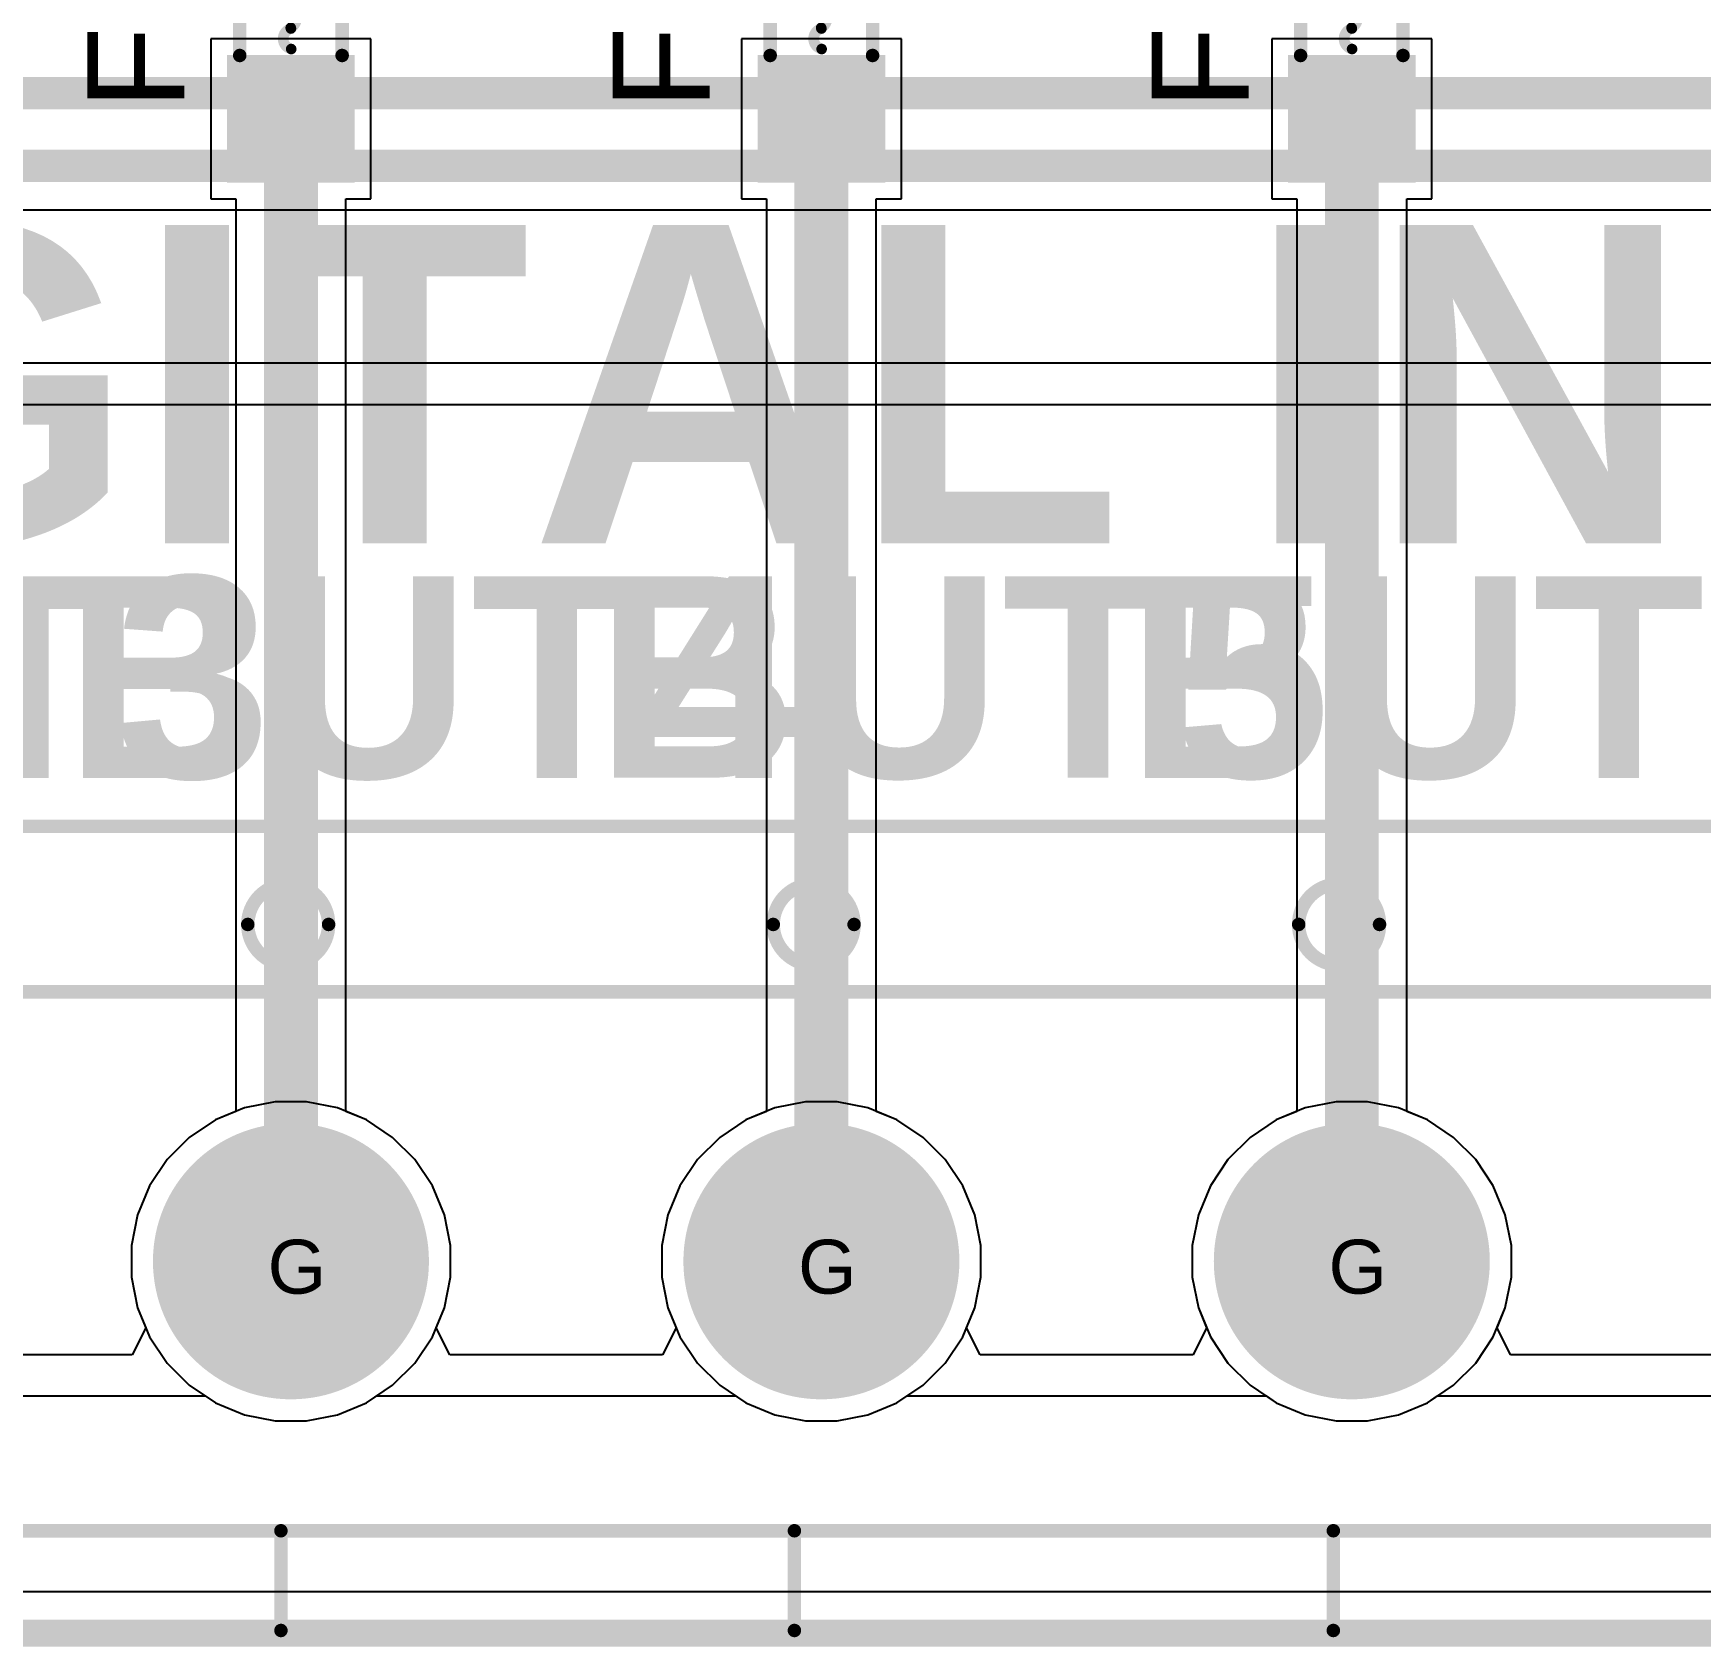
# Model space of a CAD drawing. Header units: inches. Extents: x -11 to 5379, y 0 to 5429.
# Drawn here: x 275.63 to 291.34, y -0.13 to 15.08 of the extents above; entities that cross this region are included whole.
import ezdxf

# ---------------------------------------------------------------- set-up
doc = ezdxf.new("R2010")
doc.units = ezdxf.units.IN
for name, color, linetype in [('Board Outline', 216, 'Continuous'), ('Bottom Layer', 5, 'Continuous'), ('Bottom Solder', 6, 'Continuous'), ('Drill Drawing', 1, 'Continuous'), ('GND', 16, 'Continuous'), ('Multi-Layer', 9, 'Continuous'), ('Pad Holes', 156, 'Continuous'), ('PWR', 76, 'Continuous'), ('Top Layer', 1, 'Continuous'), ('Top Overlay', 2, 'Continuous'), ('Top Paste', 8, 'Continuous'), ('Top Solder', 216, 'Continuous')]:
    doc.layers.add(name, color=color, linetype=linetype)
doc.styles.add('Arial', font='', dxfattribs={"height": 0.2})
doc.styles.add('Arial_Bold', font='', dxfattribs={"height": 0.2})
doc.styles.get('Arial').set_extended_font_data('Arial')
doc.styles.get('Arial_Bold').set_extended_font_data('Arial', bold=True)

# ---------------------------------------------------------------- blocks, each defined once
blk = doc.blocks.new('JL301_50012U01_118')
at = {"layer": 'Bottom Layer'}
h = blk.add_hatch(color=5, dxfattribs=at)
edge = h.paths.add_edge_path()
edge.add_arc((-12.4199142, 0), 1.25000004, 0, 360)
h = blk.add_hatch(color=5, dxfattribs=at)
edge = h.paths.add_edge_path()
edge.add_arc((-7.419924200000001, 0), 1.25000004, 0, 360)
h = blk.add_hatch(color=5, dxfattribs=at)
edge = h.paths.add_edge_path()
edge.add_arc((-2.4199342, 0), 1.25000004, 0, 360)
at = {"layer": 'Bottom Solder'}
h = blk.add_hatch(color=6, dxfattribs=at)
edge = h.paths.add_edge_path()
edge.add_arc((-12.4199142, 0), 1.30080004, 0, 360)
h = blk.add_hatch(color=6, dxfattribs=at)
edge = h.paths.add_edge_path()
edge.add_arc((-7.419924200000001, 0), 1.30080004, 0, 360)
h = blk.add_hatch(color=6, dxfattribs=at)
edge = h.paths.add_edge_path()
edge.add_arc((-2.4199342, 0), 1.30080004, 0, 360)
at = {"layer": 'GND'}
h = blk.add_hatch(color=16, dxfattribs=at)
edge = h.paths.add_edge_path()
edge.add_arc((-12.4199142, 0), 1.25000004, 0, 360)
h = blk.add_hatch(color=16, dxfattribs=at)
edge = h.paths.add_edge_path()
edge.add_arc((-7.419924200000001, 0), 1.25000004, 0, 360)
h = blk.add_hatch(color=16, dxfattribs=at)
edge = h.paths.add_edge_path()
edge.add_arc((-2.4199342, 0), 1.25000004, 0, 360)
at = {"layer": 'Multi-Layer'}
h = blk.add_hatch(color=9, dxfattribs=at)
edge = h.paths.add_edge_path()
edge.add_arc((-12.4199142, 0), 1.25000004, 0, 360)
h = blk.add_hatch(color=9, dxfattribs=at)
edge = h.paths.add_edge_path()
edge.add_arc((-7.419924200000001, 0), 1.25000004, 0, 360)
h = blk.add_hatch(color=9, dxfattribs=at)
edge = h.paths.add_edge_path()
edge.add_arc((-2.4199342, 0), 1.25000004, 0, 360)
at = {"layer": 'Pad Holes'}
h = blk.add_hatch(color=7, dxfattribs=at)
edge = h.paths.add_edge_path()
edge.add_arc((-12.4199142, 0), 0.6499986999999999, 0, 360)
h = blk.add_hatch(color=7, dxfattribs=at)
edge = h.paths.add_edge_path()
edge.add_arc((-7.4199496, 0), 0.6499986999999999, 0, 360)
h = blk.add_hatch(color=7, dxfattribs=at)
edge = h.paths.add_edge_path()
edge.add_arc((-2.4199596, 0), 0.6499986999999999, 0, 360)
at = {"layer": 'PWR'}
h = blk.add_hatch(color=76, dxfattribs=at)
edge = h.paths.add_edge_path()
edge.add_arc((-12.4199142, 0), 1.25000004, 0, 360)
h = blk.add_hatch(color=76, dxfattribs=at)
edge = h.paths.add_edge_path()
edge.add_arc((-7.419924200000001, 0), 1.25000004, 0, 360)
h = blk.add_hatch(color=76, dxfattribs=at)
edge = h.paths.add_edge_path()
edge.add_arc((-2.4199342, 0), 1.25000004, 0, 360)
at = {"layer": 'Top Layer'}
h = blk.add_hatch(color=1, dxfattribs=at)
edge = h.paths.add_edge_path()
edge.add_arc((-12.4199142, 0), 1.25000004, 0, 360)
h = blk.add_hatch(color=1, dxfattribs=at)
edge = h.paths.add_edge_path()
edge.add_arc((-7.419924200000001, 0), 1.25000004, 0, 360)
h = blk.add_hatch(color=1, dxfattribs=at)
edge = h.paths.add_edge_path()
edge.add_arc((-2.4199342, 0), 1.25000004, 0, 360)
at = {"layer": 'Top Solder'}
h = blk.add_hatch(color=216, dxfattribs=at)
edge = h.paths.add_edge_path()
edge.add_arc((-12.4199142, 0), 1.30080004, 0, 360)
h = blk.add_hatch(color=216, dxfattribs=at)
edge = h.paths.add_edge_path()
edge.add_arc((-7.419924200000001, 0), 1.30080004, 0, 360)
h = blk.add_hatch(color=216, dxfattribs=at)
edge = h.paths.add_edge_path()
edge.add_arc((-2.4199342, 0), 1.30080004, 0, 360)
at = {"layer": 'Top Overlay'}
for points in [[(-30.1199042, 4.0999664, 0.127, 0.127, 0), (30.1201074, 4.0999664, 0.127, 0.127, 0)], [(-30.1199042, 2.54, 0.127, 0.127, 0), (30.1201074, 2.54, 0.127, 0.127, 0)], [(-30.1199042, -2.54, 0.127, 0.127, 0), (30.1201074, -2.54, 0.127, 0.127, 0)], [(-12.51414312, -3.4798, 0.127, 0.127, 0), (-12.51414312, -2.54, 0.127, 0.127, 0)], [(-7.674223919999999, -3.4798, 0.127, 0.127, 0), (-7.674223919999999, -2.54, 0.127, 0.127, 0)], [(-2.59422392, -3.4798, 0.127, 0.127, 0), (-2.59422392, -2.54, 0.127, 0.127, 0)], [(-30.1199042, -3.499993, 0.127, 0.127, 0), (30.1201074, -3.499993, 0.127, 0.127, 0)]]:
    blk.add_lwpolyline(points, format="xyseb", dxfattribs=at)
for points in [[(-12.0648222, 3.175, 0.127, 0.127, 1), (-12.8268222, 3.175, 0.127, 0.127, 1)], [(-7.1118222, 3.175, 0.127, 0.127, 1), (-7.8738222, 3.175, 0.127, 0.127, 1)], [(-2.1588222, 3.175, 0.127, 0.127, 1), (-2.9208222, 3.175, 0.127, 0.127, 1)], [(-12.8585722, 3.175, 0.0635, 0.0635, 1), (-12.7950722, 3.175, 0.0635, 0.0635, 1)], [(-12.0965722, 3.175, 0.0635, 0.0635, 1), (-12.0330722, 3.175, 0.0635, 0.0635, 1)], [(-7.905572199999999, 3.175, 0.0635, 0.0635, 1), (-7.8420722, 3.175, 0.0635, 0.0635, 1)], [(-7.1435722, 3.175, 0.0635, 0.0635, 1), (-7.0800722, 3.175, 0.0635, 0.0635, 1)], [(-2.9525722, 3.175, 0.0635, 0.0635, 1), (-2.8890722, 3.175, 0.0635, 0.0635, 1)], [(-2.1905722, 3.175, 0.0635, 0.0635, 1), (-2.1270722, 3.175, 0.0635, 0.0635, 1)], [(-12.54589312, -2.54, 0.0635, 0.0635, 1), (-12.48239312, -2.54, 0.0635, 0.0635, 1)], [(-7.70597392, -2.54, 0.0635, 0.0635, 1), (-7.64247392, -2.54, 0.0635, 0.0635, 1)], [(-2.62597392, -2.54, 0.0635, 0.0635, 1), (-2.56247392, -2.54, 0.0635, 0.0635, 1)], [(-12.54589312, -3.4798, 0.0635, 0.0635, 1), (-12.48239312, -3.4798, 0.0635, 0.0635, 1)], [(-7.70597392, -3.4798, 0.0635, 0.0635, 1), (-7.64247392, -3.4798, 0.0635, 0.0635, 1)], [(-2.62597392, -3.4798, 0.0635, 0.0635, 1), (-2.56247392, -3.4798, 0.0635, 0.0635, 1)]]:
    blk.add_lwpolyline(points, format="xyseb", close=True, dxfattribs=at)
blk = doc.blocks.new('F____0603_126')
at = {"layer": 'Top Layer'}
for points in [[(-0.34999803, -0.50000027), (-1.34999857, -0.5000002699999999), (-1.34999857, 0.50000027), (-0.3499980299999999, 0.5000002699999999)], [(1.35000111, -0.50000027), (0.3500005699999999, -0.5000002699999999), (0.3500005700000001, 0.50000027), (1.35000111, 0.5000002699999999)]]:
    blk.add_hatch(color=1, dxfattribs=at).paths.add_polyline_path(points)
at = {"layer": 'Top Paste'}
for points in [[(-0.34999803, -0.50000027), (-1.34999857, -0.5000002699999999), (-1.34999857, 0.50000027), (-0.3499980299999999, 0.5000002699999999)], [(1.35000111, -0.50000027), (0.3500005699999999, -0.5000002699999999), (0.3500005700000001, 0.50000027), (1.35000111, 0.5000002699999999)]]:
    blk.add_hatch(color=8, dxfattribs=at).paths.add_polyline_path(points)
at = {"layer": 'Top Solder'}
for points in [[(-0.2483980300000001, -0.60160027), (-1.45159857, -0.6016002699999998), (-1.45159857, 0.60160027), (-0.2483980299999999, 0.6016002699999998)], [(1.45160111, -0.60160027), (0.2484005699999999, -0.6016002699999998), (0.2484005700000001, 0.60160027), (1.45160111, 0.6016002699999998)]]:
    blk.add_hatch(color=216, dxfattribs=at).paths.add_polyline_path(points)
at = {"layer": 'Top Overlay'}
for points in [[(-0.254, 0.4826, 0.127, 0.127, 0), (0.254, 0.4826, 0.127, 0.127, 0)], [(-0.19334988, -0.00256032, 0.0999998, 0.0999998, -0.7701644861592942), (0, 0, 0.0999998, 0.0999998, 0)], [(0.1962531, 0.04595622, 0.0999998, 0.0999998, -0.7841168953440428), (0.00707136, 0.0019685, 0.0999998, 0.0999998, 0)], [(-0.254, -0.4826, 0.127, 0.127, 0), (0.254, -0.4826, 0.127, 0.127, 0)]]:
    blk.add_lwpolyline(points, format="xyseb", dxfattribs=at)
for points in [[(-0.2857499999999999, 0.4826, 0.0635, 0.0635, 1), (-0.22225, 0.4826, 0.0635, 0.0635, 1)], [(0.22225, 0.4826, 0.0635, 0.0635, 1), (0.2857499999999999, 0.4826, 0.0635, 0.0635, 1)], [(-0.21834856, -0.00256032, 0.0499999, 0.0499999, 1), (-0.1683512, -0.00256032, 0.0499999, 0.0499999, 1)], [(-0.02499868, 0, 0.0499999, 0.0499999, 1), (0.02499868, 0, 0.0499999, 0.0499999, 1)], [(-0.01792732, 0.0019685, 0.0499999, 0.0499999, 1), (0.03207004, 0.0019685, 0.0499999, 0.0499999, 1)], [(0.17125442, 0.04595622, 0.0499999, 0.0499999, 1), (0.22125178, 0.04595622, 0.0499999, 0.0499999, 1)], [(-0.2857499999999999, -0.4826, 0.0635, 0.0635, 1), (-0.22225, -0.4826, 0.0635, 0.0635, 1)], [(0.22225, -0.4826, 0.0635, 0.0635, 1), (0.2857499999999999, -0.4826, 0.0635, 0.0635, 1)]]:
    blk.add_lwpolyline(points, format="xyseb", close=True, dxfattribs=at)
blk = doc.blocks.new('F____0603_127')
at = {"layer": 'Top Layer'}
for points in [[(-0.34999803, -0.50000027), (-1.34999857, -0.5000002699999999), (-1.34999857, 0.50000027), (-0.3499980299999999, 0.5000002699999999)], [(1.35000111, -0.50000027), (0.3500005699999999, -0.5000002699999999), (0.3500005700000001, 0.50000027), (1.35000111, 0.5000002699999999)]]:
    blk.add_hatch(color=1, dxfattribs=at).paths.add_polyline_path(points)
at = {"layer": 'Top Paste'}
for points in [[(-0.34999803, -0.50000027), (-1.34999857, -0.5000002699999999), (-1.34999857, 0.50000027), (-0.3499980299999999, 0.5000002699999999)], [(1.35000111, -0.50000027), (0.3500005699999999, -0.5000002699999999), (0.3500005700000001, 0.50000027), (1.35000111, 0.5000002699999999)]]:
    blk.add_hatch(color=8, dxfattribs=at).paths.add_polyline_path(points)
at = {"layer": 'Top Solder'}
for points in [[(-0.2483980300000001, -0.60160027), (-1.45159857, -0.6016002699999998), (-1.45159857, 0.60160027), (-0.2483980299999999, 0.6016002699999998)], [(1.45160111, -0.60160027), (0.2484005699999999, -0.6016002699999998), (0.2484005700000001, 0.60160027), (1.45160111, 0.6016002699999998)]]:
    blk.add_hatch(color=216, dxfattribs=at).paths.add_polyline_path(points)
at = {"layer": 'Top Overlay'}
for points in [[(-0.254, 0.4826, 0.127, 0.127, 0), (0.254, 0.4826, 0.127, 0.127, 0)], [(-0.19334988, -0.00256032, 0.0999998, 0.0999998, -0.7701644861592942), (0, 0, 0.0999998, 0.0999998, 0)], [(0.1962531, 0.04595622, 0.0999998, 0.0999998, -0.7841168953440428), (0.00707136, 0.0019685, 0.0999998, 0.0999998, 0)], [(-0.254, -0.4826, 0.127, 0.127, 0), (0.254, -0.4826, 0.127, 0.127, 0)]]:
    blk.add_lwpolyline(points, format="xyseb", dxfattribs=at)
for points in [[(-0.2857499999999999, 0.4826, 0.0635, 0.0635, 1), (-0.22225, 0.4826, 0.0635, 0.0635, 1)], [(0.22225, 0.4826, 0.0635, 0.0635, 1), (0.2857499999999999, 0.4826, 0.0635, 0.0635, 1)], [(-0.21834856, -0.00256032, 0.0499999, 0.0499999, 1), (-0.1683512, -0.00256032, 0.0499999, 0.0499999, 1)], [(-0.02499868, 0, 0.0499999, 0.0499999, 1), (0.02499868, 0, 0.0499999, 0.0499999, 1)], [(-0.01792732, 0.0019685, 0.0499999, 0.0499999, 1), (0.03207004, 0.0019685, 0.0499999, 0.0499999, 1)], [(0.17125442, 0.04595622, 0.0499999, 0.0499999, 1), (0.22125178, 0.04595622, 0.0499999, 0.0499999, 1)], [(-0.2857499999999999, -0.4826, 0.0635, 0.0635, 1), (-0.22225, -0.4826, 0.0635, 0.0635, 1)], [(0.22225, -0.4826, 0.0635, 0.0635, 1), (0.2857499999999999, -0.4826, 0.0635, 0.0635, 1)]]:
    blk.add_lwpolyline(points, format="xyseb", close=True, dxfattribs=at)
blk = doc.blocks.new('F____0603_128')
at = {"layer": 'Top Layer'}
for points in [[(-0.34999803, -0.50000027), (-1.34999857, -0.5000002699999999), (-1.34999857, 0.50000027), (-0.3499980299999999, 0.5000002699999999)], [(1.35000111, -0.50000027), (0.3500005699999999, -0.5000002699999999), (0.3500005700000001, 0.50000027), (1.35000111, 0.5000002699999999)]]:
    blk.add_hatch(color=1, dxfattribs=at).paths.add_polyline_path(points)
at = {"layer": 'Top Paste'}
for points in [[(-0.34999803, -0.50000027), (-1.34999857, -0.5000002699999999), (-1.34999857, 0.50000027), (-0.3499980299999999, 0.5000002699999999)], [(1.35000111, -0.50000027), (0.3500005699999999, -0.5000002699999999), (0.3500005700000001, 0.50000027), (1.35000111, 0.5000002699999999)]]:
    blk.add_hatch(color=8, dxfattribs=at).paths.add_polyline_path(points)
at = {"layer": 'Top Solder'}
for points in [[(-0.2483980300000001, -0.60160027), (-1.45159857, -0.6016002699999998), (-1.45159857, 0.60160027), (-0.2483980299999999, 0.6016002699999998)], [(1.45160111, -0.60160027), (0.2484005699999999, -0.6016002699999998), (0.2484005700000001, 0.60160027), (1.45160111, 0.6016002699999998)]]:
    blk.add_hatch(color=216, dxfattribs=at).paths.add_polyline_path(points)
at = {"layer": 'Top Overlay'}
for points in [[(-0.254, 0.4826, 0.127, 0.127, 0), (0.254, 0.4826, 0.127, 0.127, 0)], [(-0.19334988, -0.00256032, 0.0999998, 0.0999998, -0.7701644861592942), (0, 0, 0.0999998, 0.0999998, 0)], [(0.1962531, 0.04595622, 0.0999998, 0.0999998, -0.7841168953440428), (0.00707136, 0.0019685, 0.0999998, 0.0999998, 0)], [(-0.254, -0.4826, 0.127, 0.127, 0), (0.254, -0.4826, 0.127, 0.127, 0)]]:
    blk.add_lwpolyline(points, format="xyseb", dxfattribs=at)
for points in [[(-0.2857499999999999, 0.4826, 0.0635, 0.0635, 1), (-0.22225, 0.4826, 0.0635, 0.0635, 1)], [(0.22225, 0.4826, 0.0635, 0.0635, 1), (0.2857499999999999, 0.4826, 0.0635, 0.0635, 1)], [(-0.21834856, -0.00256032, 0.0499999, 0.0499999, 1), (-0.1683512, -0.00256032, 0.0499999, 0.0499999, 1)], [(-0.02499868, 0, 0.0499999, 0.0499999, 1), (0.02499868, 0, 0.0499999, 0.0499999, 1)], [(-0.01792732, 0.0019685, 0.0499999, 0.0499999, 1), (0.03207004, 0.0019685, 0.0499999, 0.0499999, 1)], [(0.17125442, 0.04595622, 0.0499999, 0.0499999, 1), (0.22125178, 0.04595622, 0.0499999, 0.0499999, 1)], [(-0.2857499999999999, -0.4826, 0.0635, 0.0635, 1), (-0.22225, -0.4826, 0.0635, 0.0635, 1)], [(0.22225, -0.4826, 0.0635, 0.0635, 1), (0.2857499999999999, -0.4826, 0.0635, 0.0635, 1)]]:
    blk.add_lwpolyline(points, format="xyseb", close=True, dxfattribs=at)

msp = doc.modelspace()

# ---------------------------------------------------------------- linework, layer by layer
at = {"layer": 'Board Outline'}
msp.add_lwpolyline([(1.27e-05, 1.27e-05, 0.254, 0.254, 0), (344.00001304, 1.27e-05, 0.254, 0.254, 0)], format="xyseb", dxfattribs=at)
at = {"layer": 'Bottom Layer'}
for p, q in [((230.75502744, 13.41594218), (330.24572762, 13.41594218)), ((277.61760326, 4.95141504), (277.34389286, 4.8380396)), ((277.90817418, 5.00921274), (277.61760326, 4.95141504)), ((278.2044347, 5.00921274), (277.90817418, 5.00921274)), ((278.49500562, 4.95141504), (278.2044347, 5.00921274)), ((278.76871602, 4.8380396), (278.49500562, 4.95141504)), ((282.61759326, 4.95141504), (282.34388286, 4.8380396)), ((282.90816418, 5.00921274), (282.61759326, 4.95141504)), ((283.2044247, 5.00921274), (282.90816418, 5.00921274)), ((283.49499562, 4.95141504), (283.2044247, 5.00921274)), ((283.76870602, 4.8380396), (283.49499562, 4.95141504)), ((287.6175832599999, 4.95141504), (287.34387286, 4.8380396)), ((287.90815418, 5.00921274), (287.6175832599999, 4.95141504)), ((288.2044147, 5.00921274), (287.90815418, 5.00921274)), ((288.49498562, 4.95141504), (288.2044147, 5.00921274)), ((288.76869602, 4.8380396), (288.49498562, 4.95141504)), ((277.34389286, 4.8380396), (277.09756112, 4.67344506)), ((279.01504776, 4.67344506), (278.76871602, 4.8380396)), ((282.34388286, 4.8380396), (282.09755112, 4.67344506)), ((284.01503776, 4.67344506), (283.76870602, 4.8380396)), ((287.34387286, 4.8380396), (287.09754112, 4.67344506)), ((289.01502776, 4.67344506), (288.76869602, 4.8380396)), ((277.09756112, 4.67344506), (276.88807208, 4.463956019999999)), ((279.2245368, 4.463956019999999), (279.01504776, 4.67344506)), ((282.09755112, 4.67344506), (281.88806208, 4.463956019999999)), ((284.2245268, 4.463956019999999), (284.01503776, 4.67344506)), ((287.09754112, 4.67344506), (286.88805208, 4.463956019999999)), ((289.2245168, 4.463956019999999), (289.01502776, 4.67344506)), ((276.88807208, 4.463956019999999), (276.72347754, 4.21762428)), ((279.38913134, 4.21762428), (279.2245368, 4.463956019999999)), ((281.88806208, 4.463956019999999), (281.72346754, 4.21762428)), ((284.38912134, 4.21762428), (284.2245268, 4.463956019999999)), ((286.88805208, 4.463956019999999), (286.72345754, 4.21762428)), ((289.38911134, 4.21762428), (289.2245168, 4.463956019999999)), ((276.72347754, 4.21762428), (276.6101020999999, 3.94391388)), ((279.50250678, 3.94391388), (279.38913134, 4.21762428)), ((281.72346754, 4.21762428), (281.6100921, 3.94391388)), ((284.50249678, 3.94391388), (284.38912134, 4.21762428)), ((286.72345754, 4.21762428), (286.6100821, 3.94391388)), ((289.50248678, 3.94391388), (289.38911134, 4.21762428)), ((276.6101020999999, 3.94391388), (276.5523044, 3.65334296)), ((279.56030448, 3.65334296), (279.50250678, 3.94391388)), ((281.6100921, 3.94391388), (281.5522944, 3.65334296)), ((284.56029448, 3.65334296), (284.50249678, 3.94391388)), ((286.6100821, 3.94391388), (286.5522844, 3.65334296)), ((289.56028448, 3.65334296), (289.50248678, 3.94391388)), ((276.5523044, 3.65334296), (276.5523044, 3.35708244)), ((279.56030448, 3.35708244), (279.56030448, 3.65334296)), ((281.5522944, 3.65334296), (281.5522944, 3.35708244)), ((284.56029448, 3.35708244), (284.56029448, 3.65334296)), ((286.5522844, 3.65334296), (286.5522844, 3.35708244)), ((289.56028448, 3.35708244), (289.56028448, 3.65334296)), ((276.5523044, 3.35708244), (276.6101020999999, 3.06651152)), ((279.50250678, 3.06651152), (279.56030448, 3.35708244)), ((281.5522944, 3.35708244), (281.6100921, 3.06651152)), ((284.50249678, 3.06651152), (284.56029448, 3.35708244)), ((286.5522844, 3.35708244), (286.6100821, 3.06651152)), ((289.50248678, 3.06651152), (289.56028448, 3.35708244)), ((276.6101020999999, 3.06651152), (276.72347754, 2.79280112)), ((279.38913134, 2.79280112), (279.50250678, 3.06651152)), ((281.6100921, 3.06651152), (281.72346754, 2.79280112)), ((284.38912134, 2.79280112), (284.50249678, 3.06651152)), ((286.6100821, 3.06651152), (286.72345754, 2.79280112)), ((289.38911134, 2.79280112), (289.50248678, 3.06651152)), ((276.72347754, 2.79280112), (276.88807208, 2.54646938)), ((279.2245368, 2.54646938), (279.38913134, 2.79280112)), ((281.72346754, 2.79280112), (281.88806208, 2.54646938)), ((284.2245268, 2.54646938), (284.38912134, 2.79280112)), ((286.72345754, 2.79280112), (286.88805208, 2.54646938)), ((289.2245168, 2.54646938), (289.38911134, 2.79280112)), ((276.88807208, 2.54646938), (277.09756112, 2.33698034)), ((279.01504776, 2.33698034), (279.2245368, 2.54646938)), ((281.88806208, 2.54646938), (282.09755112, 2.33698034)), ((284.01503776, 2.33698034), (284.2245268, 2.54646938)), ((286.88805208, 2.54646938), (287.09754112, 2.33698034)), ((289.01502776, 2.33698034), (289.2245168, 2.54646938)), ((277.09756112, 2.33698034), (277.34389286, 2.1723858)), ((278.76871602, 2.1723858), (279.01504776, 2.33698034)), ((282.09755112, 2.33698034), (282.34388286, 2.1723858)), ((283.76870602, 2.1723858), (284.01503776, 2.33698034)), ((287.09754112, 2.33698034), (287.34387286, 2.1723858)), ((288.76869602, 2.1723858), (289.01502776, 2.33698034)), ((277.34389286, 2.1723858), (277.61760326, 2.05901036)), ((277.61760326, 2.05901036), (277.90817418, 2.00121266)), ((278.2044347, 2.00121266), (278.49500562, 2.05901036)), ((278.49500562, 2.05901036), (278.76871602, 2.1723858)), ((282.34388286, 2.1723858), (282.61759326, 2.05901036)), ((282.61759326, 2.05901036), (282.90816418, 2.00121266)), ((283.2044247, 2.00121266), (283.49499562, 2.05901036)), ((283.49499562, 2.05901036), (283.76870602, 2.1723858)), ((287.34387286, 2.1723858), (287.6175832599999, 2.05901036)), ((287.6175832599999, 2.05901036), (287.90815418, 2.00121266)), ((288.2044147, 2.00121266), (288.49498562, 2.05901036)), ((288.49498562, 2.05901036), (288.76869602, 2.1723858)), ((277.90817418, 2.00121266), (278.2044347, 2.00121266)), ((282.90816418, 2.00121266), (283.2044247, 2.00121266)), ((287.90815418, 2.00121266), (288.2044147, 2.00121266)), ((334.32919672, 0.38846506), (220.28220866, 0.38846506))]:
    msp.add_line(p, q, dxfattribs=at)
for points in [[(231.32512282, 14.51561994, 0.3048, 0.3048, 0), (329.73050894, 14.51561994, 0.3048, 0.3048, 0)], [(230.75502744, 13.83030508, 0.3048, 0.3048, 0), (330.24572762, 13.83030508, 0.3048, 0.3048, 0)]]:
    msp.add_lwpolyline(points, format="xyseb", dxfattribs=at)
at = {"layer": 'GND'}
for p, q in [((277.61760326, 4.95141504), (277.34389286, 4.8380396)), ((277.90817418, 5.00921274), (277.61760326, 4.95141504)), ((278.2044347, 5.00921274), (277.90817418, 5.00921274)), ((278.49500562, 4.95141504), (278.2044347, 5.00921274)), ((278.76871602, 4.8380396), (278.49500562, 4.95141504)), ((282.61759326, 4.95141504), (282.34388286, 4.8380396)), ((282.90816418, 5.00921274), (282.61759326, 4.95141504)), ((283.2044247, 5.00921274), (282.90816418, 5.00921274)), ((283.49499562, 4.95141504), (283.2044247, 5.00921274)), ((283.76870602, 4.8380396), (283.49499562, 4.95141504)), ((287.6175832599999, 4.95141504), (287.34387286, 4.8380396)), ((287.90815418, 5.00921274), (287.6175832599999, 4.95141504)), ((288.2044147, 5.00921274), (287.90815418, 5.00921274)), ((288.49498562, 4.95141504), (288.2044147, 5.00921274)), ((288.76869602, 4.8380396), (288.49498562, 4.95141504)), ((277.34389286, 4.8380396), (277.09756112, 4.67344506)), ((279.01504776, 4.67344506), (278.76871602, 4.8380396)), ((282.34388286, 4.8380396), (282.09755112, 4.67344506)), ((284.01503776, 4.67344506), (283.76870602, 4.8380396)), ((287.34387286, 4.8380396), (287.09754112, 4.67344506)), ((289.01502776, 4.67344506), (288.76869602, 4.8380396)), ((277.09756112, 4.67344506), (276.88807208, 4.463956019999999)), ((279.2245368, 4.463956019999999), (279.01504776, 4.67344506)), ((282.09755112, 4.67344506), (281.88806208, 4.463956019999999)), ((284.2245268, 4.463956019999999), (284.01503776, 4.67344506)), ((287.09754112, 4.67344506), (286.88805208, 4.463956019999999)), ((289.2245168, 4.463956019999999), (289.01502776, 4.67344506)), ((276.88807208, 4.463956019999999), (276.72347754, 4.21762428)), ((279.38913134, 4.21762428), (279.2245368, 4.463956019999999)), ((281.88806208, 4.463956019999999), (281.72346754, 4.21762428)), ((284.38912134, 4.21762428), (284.2245268, 4.463956019999999)), ((286.88805208, 4.463956019999999), (286.72345754, 4.21762428)), ((289.38911134, 4.21762428), (289.2245168, 4.463956019999999)), ((276.72347754, 4.21762428), (276.6101020999999, 3.94391388)), ((279.50250678, 3.94391388), (279.38913134, 4.21762428)), ((281.72346754, 4.21762428), (281.6100921, 3.94391388)), ((284.50249678, 3.94391388), (284.38912134, 4.21762428)), ((286.72345754, 4.21762428), (286.6100821, 3.94391388)), ((289.50248678, 3.94391388), (289.38911134, 4.21762428)), ((276.6101020999999, 3.94391388), (276.5523044, 3.65334296)), ((279.56030448, 3.65334296), (279.50250678, 3.94391388)), ((281.6100921, 3.94391388), (281.5522944, 3.65334296)), ((284.56029448, 3.65334296), (284.50249678, 3.94391388)), ((286.6100821, 3.94391388), (286.5522844, 3.65334296)), ((289.56028448, 3.65334296), (289.50248678, 3.94391388)), ((276.5523044, 3.65334296), (276.5523044, 3.35708244)), ((279.56030448, 3.35708244), (279.56030448, 3.65334296)), ((281.5522944, 3.65334296), (281.5522944, 3.35708244)), ((284.56029448, 3.35708244), (284.56029448, 3.65334296)), ((286.5522844, 3.65334296), (286.5522844, 3.35708244)), ((289.56028448, 3.35708244), (289.56028448, 3.65334296)), ((276.5523044, 3.35708244), (276.6101020999999, 3.06651152)), ((279.50250678, 3.06651152), (279.56030448, 3.35708244)), ((281.5522944, 3.35708244), (281.6100921, 3.06651152)), ((284.50249678, 3.06651152), (284.56029448, 3.35708244)), ((286.5522844, 3.35708244), (286.6100821, 3.06651152)), ((289.50248678, 3.06651152), (289.56028448, 3.35708244)), ((276.6101020999999, 3.06651152), (276.6878260999999, 2.8788741)), ((279.42478278, 2.8788741), (279.50250678, 3.06651152)), ((281.6100921, 3.06651152), (281.6878161, 2.8788741)), ((284.42477278, 2.8788741), (284.50249678, 3.06651152)), ((286.6100821, 3.06651152), (286.6878061, 2.8788741)), ((289.42476278, 2.8788741), (289.50248678, 3.06651152)), ((276.6878260999999, 2.8788741), (276.5595383199999, 2.62487156)), ((279.55307056, 2.62487156), (279.42478278, 2.8788741)), ((281.6878161, 2.8788741), (281.55952832, 2.62487156)), ((284.5530605599999, 2.62487156), (284.42477278, 2.8788741)), ((286.6878061, 2.8788741), (286.55951832, 2.62487156)), ((289.55305056, 2.62487156), (289.42476278, 2.8788741)), ((276.5595383199999, 2.62487156), (274.55308056, 2.62487156)), ((281.55952832, 2.62487156), (279.55307056, 2.62487156)), ((286.55951832, 2.62487156), (284.5530605599999, 2.62487156)), ((292.24804898, 2.62487156), (289.55305056, 2.62487156)), ((273.8645399, 2.2364065), (277.24807898, 2.2364065)), ((277.24807898, 2.2364065), (277.34389286, 2.1723858)), ((278.76871602, 2.1723858), (278.8645299, 2.2364065)), ((278.8645299, 2.2364065), (282.24806898, 2.2364065)), ((282.24806898, 2.2364065), (282.34388286, 2.1723858)), ((283.76870602, 2.1723858), (283.8645199, 2.2364065)), ((283.8645199, 2.2364065), (287.24805898, 2.2364065)), ((287.24805898, 2.2364065), (287.34387286, 2.1723858)), ((288.76869602, 2.1723858), (288.8645099, 2.2364065)), ((288.8645099, 2.2364065), (292.24804898, 2.2364065)), ((277.34389286, 2.1723858), (277.61760326, 2.05901036)), ((277.61760326, 2.05901036), (277.90817418, 2.00121266)), ((278.2044347, 2.00121266), (278.49500562, 2.05901036)), ((278.49500562, 2.05901036), (278.76871602, 2.1723858)), ((282.34388286, 2.1723858), (282.61759326, 2.05901036)), ((282.61759326, 2.05901036), (282.90816418, 2.00121266)), ((283.2044247, 2.00121266), (283.49499562, 2.05901036)), ((283.49499562, 2.05901036), (283.76870602, 2.1723858)), ((287.34387286, 2.1723858), (287.6175832599999, 2.05901036)), ((287.6175832599999, 2.05901036), (287.90815418, 2.00121266)), ((288.2044147, 2.00121266), (288.49498562, 2.05901036)), ((288.49498562, 2.05901036), (288.76869602, 2.1723858)), ((277.90817418, 2.00121266), (278.2044347, 2.00121266)), ((282.90816418, 2.00121266), (283.2044247, 2.00121266)), ((287.90815418, 2.00121266), (288.2044147, 2.00121266)), ((343.61156068, 0.38846506), (0.38846506, 0.38846506))]:
    msp.add_line(p, q, dxfattribs=at)
at = {"layer": 'PWR'}
for p, q in [((320.88016088, 11.97086506), (253.34706506, 11.97086506)), ((252.9586, 11.5824), (321.26862594, 11.5824)), ((277.61760326, 4.95141504), (277.34389286, 4.8380396)), ((277.90817418, 5.00921274), (277.61760326, 4.95141504)), ((278.2044347, 5.00921274), (277.90817418, 5.00921274)), ((278.49500562, 4.95141504), (278.2044347, 5.00921274)), ((278.76871602, 4.8380396), (278.49500562, 4.95141504)), ((282.61759326, 4.95141504), (282.34388286, 4.8380396)), ((282.90816418, 5.00921274), (282.61759326, 4.95141504)), ((283.2044247, 5.00921274), (282.90816418, 5.00921274)), ((283.49499562, 4.95141504), (283.2044247, 5.00921274)), ((283.76870602, 4.8380396), (283.49499562, 4.95141504)), ((287.6175832599999, 4.95141504), (287.34387286, 4.8380396)), ((287.90815418, 5.00921274), (287.6175832599999, 4.95141504)), ((288.2044147, 5.00921274), (287.90815418, 5.00921274)), ((288.49498562, 4.95141504), (288.2044147, 5.00921274)), ((288.76869602, 4.8380396), (288.49498562, 4.95141504)), ((277.34389286, 4.8380396), (277.09756112, 4.67344506)), ((279.01504776, 4.67344506), (278.76871602, 4.8380396)), ((282.34388286, 4.8380396), (282.09755112, 4.67344506)), ((284.01503776, 4.67344506), (283.76870602, 4.8380396)), ((287.34387286, 4.8380396), (287.09754112, 4.67344506)), ((289.01502776, 4.67344506), (288.76869602, 4.8380396)), ((277.09756112, 4.67344506), (276.88807208, 4.463956019999999)), ((279.2245368, 4.463956019999999), (279.01504776, 4.67344506)), ((282.09755112, 4.67344506), (281.88806208, 4.463956019999999)), ((284.2245268, 4.463956019999999), (284.01503776, 4.67344506)), ((287.09754112, 4.67344506), (286.88805208, 4.463956019999999)), ((289.2245168, 4.463956019999999), (289.01502776, 4.67344506)), ((276.88807208, 4.463956019999999), (276.72347754, 4.21762428)), ((279.38913134, 4.21762428), (279.2245368, 4.463956019999999)), ((281.88806208, 4.463956019999999), (281.72346754, 4.21762428)), ((284.38912134, 4.21762428), (284.2245268, 4.463956019999999)), ((286.88805208, 4.463956019999999), (286.72345754, 4.21762428)), ((289.38911134, 4.21762428), (289.2245168, 4.463956019999999)), ((276.72347754, 4.21762428), (276.6101020999999, 3.94391388)), ((279.50250678, 3.94391388), (279.38913134, 4.21762428)), ((281.72346754, 4.21762428), (281.6100921, 3.94391388)), ((284.50249678, 3.94391388), (284.38912134, 4.21762428)), ((286.72345754, 4.21762428), (286.6100821, 3.94391388)), ((289.50248678, 3.94391388), (289.38911134, 4.21762428)), ((276.6101020999999, 3.94391388), (276.5523044, 3.65334296)), ((279.56030448, 3.65334296), (279.50250678, 3.94391388)), ((281.6100921, 3.94391388), (281.5522944, 3.65334296)), ((284.56029448, 3.65334296), (284.50249678, 3.94391388)), ((286.6100821, 3.94391388), (286.5522844, 3.65334296)), ((289.56028448, 3.65334296), (289.50248678, 3.94391388)), ((276.5523044, 3.65334296), (276.5523044, 3.35708244)), ((279.56030448, 3.35708244), (279.56030448, 3.65334296)), ((281.5522944, 3.65334296), (281.5522944, 3.35708244)), ((284.56029448, 3.35708244), (284.56029448, 3.65334296)), ((286.5522844, 3.65334296), (286.5522844, 3.35708244)), ((289.56028448, 3.35708244), (289.56028448, 3.65334296)), ((276.5523044, 3.35708244), (276.6101020999999, 3.06651152)), ((279.50250678, 3.06651152), (279.56030448, 3.35708244)), ((281.5522944, 3.35708244), (281.6100921, 3.06651152)), ((284.50249678, 3.06651152), (284.56029448, 3.35708244)), ((286.5522844, 3.35708244), (286.6100821, 3.06651152)), ((289.50248678, 3.06651152), (289.56028448, 3.35708244)), ((276.6101020999999, 3.06651152), (276.72347754, 2.79280112)), ((279.38913134, 2.79280112), (279.50250678, 3.06651152)), ((281.6100921, 3.06651152), (281.72346754, 2.79280112)), ((284.38912134, 2.79280112), (284.50249678, 3.06651152)), ((286.6100821, 3.06651152), (286.72345754, 2.79280112)), ((289.38911134, 2.79280112), (289.50248678, 3.06651152)), ((276.72347754, 2.79280112), (276.88807208, 2.54646938)), ((279.2245368, 2.54646938), (279.38913134, 2.79280112)), ((281.72346754, 2.79280112), (281.88806208, 2.54646938)), ((284.2245268, 2.54646938), (284.38912134, 2.79280112)), ((286.72345754, 2.79280112), (286.88805208, 2.54646938)), ((289.2245168, 2.54646938), (289.38911134, 2.79280112)), ((276.88807208, 2.54646938), (277.09756112, 2.33698034)), ((279.01504776, 2.33698034), (279.2245368, 2.54646938)), ((281.88806208, 2.54646938), (282.09755112, 2.33698034)), ((284.01503776, 2.33698034), (284.2245268, 2.54646938)), ((286.88805208, 2.54646938), (287.09754112, 2.33698034)), ((289.01502776, 2.33698034), (289.2245168, 2.54646938)), ((277.09756112, 2.33698034), (277.34389286, 2.1723858)), ((278.76871602, 2.1723858), (279.01504776, 2.33698034)), ((282.09755112, 2.33698034), (282.34388286, 2.1723858)), ((283.76870602, 2.1723858), (284.01503776, 2.33698034)), ((287.09754112, 2.33698034), (287.34387286, 2.1723858)), ((288.76869602, 2.1723858), (289.01502776, 2.33698034)), ((277.34389286, 2.1723858), (277.61760326, 2.05901036)), ((277.61760326, 2.05901036), (277.90817418, 2.00121266)), ((278.2044347, 2.00121266), (278.49500562, 2.05901036)), ((278.49500562, 2.05901036), (278.76871602, 2.1723858)), ((282.34388286, 2.1723858), (282.61759326, 2.05901036)), ((282.61759326, 2.05901036), (282.90816418, 2.00121266)), ((283.2044247, 2.00121266), (283.49499562, 2.05901036)), ((283.49499562, 2.05901036), (283.76870602, 2.1723858)), ((287.34387286, 2.1723858), (287.6175832599999, 2.05901036)), ((287.6175832599999, 2.05901036), (287.90815418, 2.00121266)), ((288.2044147, 2.00121266), (288.49498562, 2.05901036)), ((288.49498562, 2.05901036), (288.76869602, 2.1723858)), ((277.90817418, 2.00121266), (278.2044347, 2.00121266)), ((282.90816418, 2.00121266), (283.2044247, 2.00121266)), ((287.90815418, 2.00121266), (288.2044147, 2.00121266)), ((343.61156068, 0.38846506), (243.4336, 0.38846506))]:
    msp.add_line(p, q, dxfattribs=at)
at = {"layer": 'Top Layer'}
for p, q in [((278.81030344, 15.0288117), (277.30230544, 15.0288117)), ((277.30230544, 15.0288117), (277.30230544, 13.5208137)), ((278.81030344, 13.5208137), (278.81030344, 15.0288117)), ((283.81026804, 15.0288117), (282.30227004, 15.0288117)), ((282.30227004, 15.0288117), (282.30227004, 13.5208137)), ((283.81026804, 13.5208137), (283.81026804, 15.0288117)), ((288.81025804, 15.0288117), (287.30226004, 15.0288117)), ((287.30226004, 15.0288117), (287.30226004, 13.5208137)), ((288.81025804, 13.5208137), (288.81025804, 15.0288117)), ((277.30230544, 13.5208137), (277.53835272, 13.5208137)), ((277.53835272, 13.5208137), (277.53835272, 4.918588079999999)), ((278.57425616, 4.918588079999999), (278.57425616, 13.5208137)), ((278.57425616, 13.5208137), (278.81030344, 13.5208137)), ((282.30227004, 13.5208137), (282.5383427199999, 13.5208137)), ((282.5383427199999, 13.5208137), (282.5383427199999, 4.918588079999999)), ((283.57424616, 4.918588079999999), (283.57424616, 13.5208137)), ((283.57424616, 13.5208137), (283.81026804, 13.5208137)), ((287.30226004, 13.5208137), (287.53832002, 13.5208137)), ((287.53832002, 13.5208137), (287.53832002, 4.918583)), ((288.57422346, 4.918593159999999), (288.57422346, 13.5208137)), ((288.57422346, 13.5208137), (288.81025804, 13.5208137)), ((277.53835272, 4.918588079999999), (277.34389286, 4.8380396)), ((278.76871602, 4.8380396), (278.57425616, 4.918588079999999)), ((282.5383427199999, 4.918588079999999), (282.34388286, 4.8380396)), ((283.76870602, 4.8380396), (283.57424616, 4.918588079999999)), ((287.53832002, 4.918583), (287.34387286, 4.8380396)), ((288.76869602, 4.8380396), (288.57422346, 4.918593159999999)), ((277.34389286, 4.8380396), (277.09756112, 4.67344506)), ((279.01504776, 4.67344506), (278.76871602, 4.8380396)), ((282.34388286, 4.8380396), (282.09755112, 4.67344506)), ((284.01503776, 4.67344506), (283.76870602, 4.8380396)), ((287.34387286, 4.8380396), (287.09754112, 4.67344506)), ((289.01502776, 4.67344506), (288.76869602, 4.8380396)), ((277.09756112, 4.67344506), (276.88807208, 4.463956019999999)), ((279.2245368, 4.463956019999999), (279.01504776, 4.67344506)), ((282.09755112, 4.67344506), (281.88806208, 4.463956019999999)), ((284.2245268, 4.463956019999999), (284.01503776, 4.67344506)), ((287.09754112, 4.67344506), (286.88805208, 4.463956019999999)), ((289.2245168, 4.463956019999999), (289.01502776, 4.67344506)), ((276.88807208, 4.463956019999999), (276.72347754, 4.21762428)), ((279.38913134, 4.21762428), (279.2245368, 4.463956019999999)), ((281.88806208, 4.463956019999999), (281.72346754, 4.21762428)), ((284.38912134, 4.21762428), (284.2245268, 4.463956019999999)), ((286.88805208, 4.463956019999999), (286.72345754, 4.21762428)), ((289.38911134, 4.21762428), (289.2245168, 4.463956019999999)), ((276.72347754, 4.21762428), (276.6101020999999, 3.94391388)), ((279.50250678, 3.94391388), (279.38913134, 4.21762428)), ((281.72346754, 4.21762428), (281.6100921, 3.94391388)), ((284.50249678, 3.94391388), (284.38912134, 4.21762428)), ((286.72345754, 4.21762428), (286.6100821, 3.94391388)), ((289.50248678, 3.94391388), (289.38911134, 4.21762428)), ((276.6101020999999, 3.94391388), (276.5523044, 3.65334296)), ((279.56030448, 3.65334296), (279.50250678, 3.94391388)), ((281.6100921, 3.94391388), (281.5522944, 3.65334296)), ((284.56029448, 3.65334296), (284.50249678, 3.94391388)), ((286.6100821, 3.94391388), (286.5522844, 3.65334296)), ((289.56028448, 3.65334296), (289.50248678, 3.94391388)), ((276.5523044, 3.65334296), (276.5523044, 3.35708244)), ((279.56030448, 3.35708244), (279.56030448, 3.65334296)), ((281.5522944, 3.65334296), (281.5522944, 3.35708244)), ((284.56029448, 3.35708244), (284.56029448, 3.65334296)), ((286.5522844, 3.65334296), (286.5522844, 3.35708244)), ((289.56028448, 3.35708244), (289.56028448, 3.65334296)), ((276.5523044, 3.35708244), (276.6101020999999, 3.06651152)), ((279.50250678, 3.06651152), (279.56030448, 3.35708244)), ((281.5522944, 3.35708244), (281.6100921, 3.06651152)), ((284.50249678, 3.06651152), (284.56029448, 3.35708244)), ((286.5522844, 3.35708244), (286.6100821, 3.06651152)), ((289.50248678, 3.06651152), (289.56028448, 3.35708244)), ((276.6101020999999, 3.06651152), (276.72347754, 2.79280112)), ((279.38913134, 2.79280112), (279.50250678, 3.06651152)), ((281.6100921, 3.06651152), (281.72346754, 2.79280112)), ((284.38912134, 2.79280112), (284.50249678, 3.06651152)), ((286.6100821, 3.06651152), (286.72345754, 2.79280112)), ((289.38911134, 2.79280112), (289.50248678, 3.06651152)), ((276.72347754, 2.79280112), (276.88807208, 2.54646938)), ((279.2245368, 2.54646938), (279.38913134, 2.79280112)), ((281.72346754, 2.79280112), (281.88806208, 2.54646938)), ((284.2245268, 2.54646938), (284.38912134, 2.79280112)), ((286.72345754, 2.79280112), (286.88805208, 2.54646938)), ((289.2245168, 2.54646938), (289.38911134, 2.79280112)), ((276.88807208, 2.54646938), (277.09756112, 2.33698034)), ((279.01504776, 2.33698034), (279.2245368, 2.54646938)), ((281.88806208, 2.54646938), (282.09755112, 2.33698034)), ((284.01503776, 2.33698034), (284.2245268, 2.54646938)), ((286.88805208, 2.54646938), (287.09754112, 2.33698034)), ((289.01502776, 2.33698034), (289.2245168, 2.54646938)), ((277.09756112, 2.33698034), (277.34389286, 2.1723858)), ((278.76871602, 2.1723858), (279.01504776, 2.33698034)), ((282.09755112, 2.33698034), (282.34388286, 2.1723858)), ((283.76870602, 2.1723858), (284.01503776, 2.33698034)), ((287.09754112, 2.33698034), (287.34387286, 2.1723858)), ((288.76869602, 2.1723858), (289.01502776, 2.33698034)), ((277.34389286, 2.1723858), (277.61760326, 2.05901036)), ((277.61760326, 2.05901036), (277.90817418, 2.00121266)), ((278.2044347, 2.00121266), (278.49500562, 2.05901036)), ((278.49500562, 2.05901036), (278.76871602, 2.1723858)), ((282.34388286, 2.1723858), (282.61759326, 2.05901036)), ((282.61759326, 2.05901036), (282.90816418, 2.00121266)), ((283.2044247, 2.00121266), (283.49499562, 2.05901036)), ((283.49499562, 2.05901036), (283.76870602, 2.1723858)), ((287.34387286, 2.1723858), (287.6175832599999, 2.05901036)), ((287.6175832599999, 2.05901036), (287.90815418, 2.00121266)), ((288.2044147, 2.00121266), (288.49498562, 2.05901036)), ((288.49498562, 2.05901036), (288.76869602, 2.1723858)), ((277.90817418, 2.00121266), (278.2044347, 2.00121266)), ((282.90816418, 2.00121266), (283.2044247, 2.00121266)), ((287.90815418, 2.00121266), (288.2044147, 2.00121266)), ((334.32923736, 0.38846506), (220.28220866, 0.38846506))]:
    msp.add_line(p, q, dxfattribs=at)
for points in [[(278.05630444, 3.5052127, 0.508, 0.508, 0), (278.05630444, 14.2748127, 0.508, 0.508, 0)], [(283.05629444, 3.5052381, 0.508, 0.508, 0), (283.05629444, 14.2747873, 0.508, 0.508, 0)], [(283.05626904, 14.2748127, 0.3809999999999999, 0.3809999999999999, 0), (283.05629444, 14.2747873, 0.3809999999999999, 0.3809999999999999, 0)], [(288.05627174, 3.5052254, 0.508, 0.508, 0), (288.05627174, 14.2748, 0.508, 0.508, 0)], [(288.05625904, 14.2748127, 0.3809999999999999, 0.3809999999999999, 0), (288.05627174, 14.2748, 0.3809999999999999, 0.3809999999999999, 0)], [(283.05626904, 3.5052127, 0.3809999999999999, 0.3809999999999999, 0), (283.05629444, 3.5052381, 0.3809999999999999, 0.3809999999999999, 0)], [(288.05625904, 3.5052127, 0.3809999999999999, 0.3809999999999999, 0), (288.05627174, 3.5052254, 0.3809999999999999, 0.3809999999999999, 0)]]:
    msp.add_lwpolyline(points, format="xyseb", dxfattribs=at)
for points in [[(277.92930444, 14.2748127, 0.254, 0.254, 1), (278.18330444, 14.2748127, 0.254, 0.254, 1)], [(282.92929444, 14.2747873, 0.254, 0.254, 1), (283.18329444, 14.2747873, 0.254, 0.254, 1)], [(282.96101904, 14.2748127, 0.1905, 0.1905, 1), (283.15151904, 14.2748127, 0.1905, 0.1905, 1)], [(282.96104444, 14.2747873, 0.1905, 0.1905, 1), (283.15154444, 14.2747873, 0.1905, 0.1905, 1)], [(287.92927174, 14.2748, 0.254, 0.254, 1), (288.18327174, 14.2748, 0.254, 0.254, 1)], [(287.96100904, 14.2748127, 0.1905, 0.1905, 1), (288.15150904, 14.2748127, 0.1905, 0.1905, 1)], [(287.96102174, 14.2748, 0.1905, 0.1905, 1), (288.15152174, 14.2748, 0.1905, 0.1905, 1)], [(277.92930444, 3.5052127, 0.254, 0.254, 1), (278.18330444, 3.5052127, 0.254, 0.254, 1)], [(282.92929444, 3.5052381, 0.254, 0.254, 1), (283.18329444, 3.5052381, 0.254, 0.254, 1)], [(282.96101904, 3.5052127, 0.1905, 0.1905, 1), (283.15151904, 3.5052127, 0.1905, 0.1905, 1)], [(282.96104444, 3.5052381, 0.1905, 0.1905, 1), (283.15154444, 3.5052381, 0.1905, 0.1905, 1)], [(287.92927174, 3.5052254, 0.254, 0.254, 1), (288.18327174, 3.5052254, 0.254, 0.254, 1)], [(287.96100904, 3.5052127, 0.1905, 0.1905, 1), (288.15150904, 3.5052127, 0.1905, 0.1905, 1)], [(287.96102174, 3.5052254, 0.1905, 0.1905, 1), (288.15152174, 3.5052254, 0.1905, 0.1905, 1)]]:
    msp.add_lwpolyline(points, format="xyseb", close=True, dxfattribs=at)

# ---------------------------------------------------------------- block references
at = {"rotation": 90}
for name, p in [('F____0603_128', (278.05630444, 15.124811)), ('F____0603_127', (283.05626904, 15.124811)), ('F____0603_126', (288.05625904, 15.124811))]:
    msp.add_blockref(name, p, dxfattribs=at)
msp.add_blockref('JL301_50012U01_118', (290.47621864, 3.5052127))

# ---------------------------------------------------------------- texts
at = {"layer": 'Drill Drawing', "style": 'Arial'}
for p in [(277.83622614, 3.20049652), (282.83619074, 3.20049652), (287.83618074, 3.20049652)]:
    msp.add_text('G', height=0.508, dxfattribs=at).set_placement(p)
at = {"layer": 'Top Overlay', "style": 'Arial'}
for s, p in [('F5', (277.05026632, 14.36305738)), ('F6', (282.00326632, 14.36305738)), ('F7', (287.08326632, 14.36305738))]:
    msp.add_text(s, height=0.9143999999999999, rotation=90, dxfattribs=at).set_placement(p)
at = {"layer": 'Top Overlay', "style": 'Arial_Bold'}
for s, height, p in [('VFD DIGITAL INPUTS SUPPORT', 2.99999908, (259.59431444, 10.27315446)), ('BUT3', 1.89999874, (270.93655236, 8.06215304)), ('BUT4', 1.89999874, (275.91896556, 8.06039536)), ('BUT5', 1.89999874, (280.92510744, 8.06303188)), ('BUT6', 1.89999874, (285.92949164, 8.06215304))]:
    msp.add_text(s, height=height, dxfattribs=at).set_placement(p)

doc.saveas('drawing.dxf')
